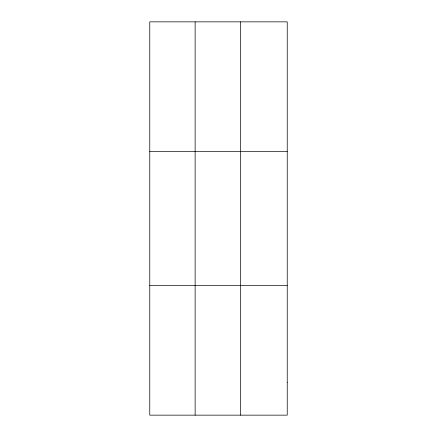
<?xml version="1.0" encoding="UTF-8"?>
<svg xmlns="http://www.w3.org/2000/svg" width="437" height="437" viewBox="0 0 437 437"><rect width="100%" height="100%" fill="white"/><g stroke="black" fill="none" stroke-linecap="round" stroke-linejoin="round"><path stroke-width="0.66" d="M195.131 415.15L195.131 21.85M240.497 415.15L240.497 21.85M149.765 151.639L287.235 151.639M149.765 285.361L287.235 285.361M287.235 382.703L287.235 415.15L149.765 415.15L149.765 21.85L287.235 21.85L287.235 382.703"/></g></svg>
